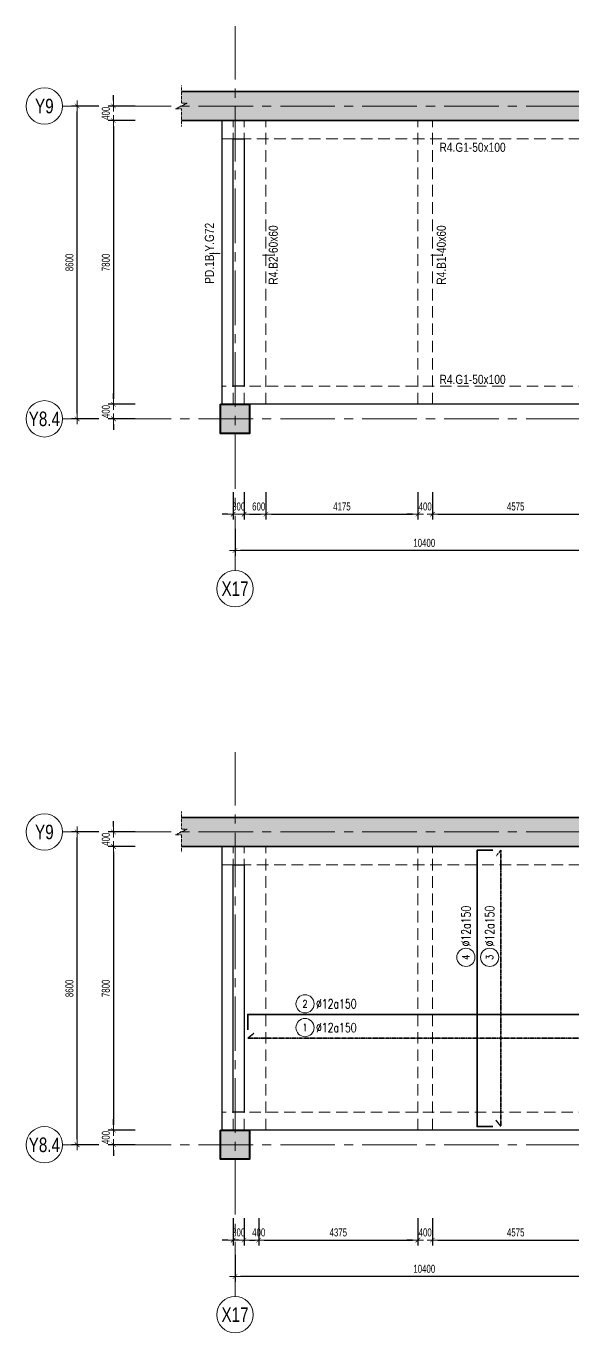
# Model space of a CAD drawing. Header units: millimetres. Extents: x -172050 to 1089997, y 452920 to 1051687.
# Drawn here: x 420045 to 435068, y 498538 to 534466 of the extents above; entities that cross this region are included whole.
import ezdxf
from ezdxf.enums import TextEntityAlignment as Align

# ---------------------------------------------------------------- set-up
doc = ezdxf.new("R2010")
doc.units = ezdxf.units.MM
doc.header["$MEASUREMENT"] = 0
for name, pattern in [('_DASH', [0.6, 0.4, -0.2]), ('CENTER2', [1.125, 0.75, -0.125, 0.125, -0.125]), ('HIDDEN2', [4.7625, 3.175, -1.5875]), ('POD_Grid$0$CENTER2', [1.125, 0.75, -0.125, 0.125, -0.125])]:
    doc.linetypes.add(name, pattern=pattern)
doc.layers.get('Defpoints').update_dxf_attribs({"color": 151, "lineweight": 9})
doc.layers.add('-L-A_OUTLINE', color=2, linetype='Continuous')
for name, color, linetype, lineweight in [('kata_thep - H', 4, 'Continuous', 35), ('NDC_S-COLUMN', 4, 'Continuous', 40), ('NDC_S_ANNO', 7, 'Continuous', 20), ('NDC_S_AXIS', 5, 'CENTER2', 13), ('NDC_S_BEAM', 3, 'HIDDEN2', 20), ('NDC_S_DIM', 1, 'Continuous', 15), ('NDC_S_HATCH COLUMN AND WALL', 251, 'Continuous', 13), ('NDC_S_HATCH MATERIAL', 8, 'Continuous', 13), ('NDC_S_SYMBOL', 1, 'Continuous', 15), ('NDC_S_TEXT SYMBOL', 7, 'Continuous', 20), ('NDC_S_VN TEXT', 7, 'Continuous', 20), ('OF_Diaphram wall$0$NDC_S_WALL', 6, 'Continuous', 35), ('POD_Grid$0$NDC_S_AXIS', 5, 'POD_Grid$0$CENTER2', 13)]:
    doc.layers.add(name, color=color, linetype=linetype, lineweight=lineweight)
doc.styles.add('ARIAL', font='arial.ttf', dxfattribs={"width": 0.8})
doc.styles.add('NDC_ANNO', font='', dxfattribs={"width": 0.8})
doc.styles.add('NDC_DIM', font='', dxfattribs={"width": 0.75})
doc.styles.add('NDC_EN TXT', font='romans.shx', dxfattribs={"width": 0.8})
doc.styles.get('NDC_ANNO').set_extended_font_data('Dotum')
doc.styles.get('NDC_DIM').set_extended_font_data('Dotum')
doc.dimstyles.new('NDC_dim_100', dxfattribs={"dimscale": 100, "dimtxt": 2.2, "dimasz": 1.5, "dimexe": 1.5, "dimexo": 2.5, "dimgap": 1, "dimtad": 1, "dimdec": 0, "dimzin": 0, "dimdsep": 46, "dimtxsty": 'NDC_DIM', "dimblk": 'DIMMARK', "dimcen": 0.09, "dimdle": 1.2, "dimclrd": 1, "dimclre": 1, "dimclrt": 3, "dimadec": 0, "dimazin": 0, "dimtfac": 1, "dimtdec": 0, "dimtix": 1, "dimtofl": 0, "dimtmove": 0, "dimatfit": 3, "dimfxl": 6, "dimfxlon": 1, "dimtolj": 1, "dimtzin": 0, "dimarcsym": 0})
doc.dimstyles.new('NDC_dim_iso', dxfattribs={"dimtxt": 2.2, "dimasz": 1, "dimexe": 1.5, "dimexo": 2.5, "dimgap": 1, "dimtad": 1, "dimdec": 0, "dimzin": 0, "dimdsep": 46, "dimtxsty": 'NDC_DIM', "dimblk": 'DIMMARK', "dimcen": 0.09, "dimdle": 1.2, "dimclrd": 1, "dimclre": 1, "dimclrt": 3, "dimadec": 0, "dimazin": 0, "dimtfac": 1, "dimtdec": 0, "dimtix": 1, "dimtofl": 0, "dimtmove": 0, "dimatfit": 3, "dimfxl": 6, "dimfxlon": 1, "dimtolj": 1, "dimtzin": 0, "dimarcsym": 0})

# ---------------------------------------------------------------- blocks, each defined once
blk = doc.blocks.new('cot')
at = {"layer": 'NDC_S_HATCH COLUMN AND WALL', "ltscale": 0.005}
h = blk.add_hatch(color=256, dxfattribs=at)
h.dxf.hatch_style = 1
h.paths.add_polyline_path([(-0.5, 0.5), (0.5, 0.5), (0.5, -0.5), (-0.5, -0.5)])
at = {"layer": 'NDC_S-COLUMN', "ltscale": 0.005}
blk.add_lwpolyline([(-0.5, 0.5), (0.5, 0.5), (0.5, -0.5), (-0.5, -0.5)], close=True, dxfattribs=at)
blk = doc.blocks.new('RAMP2')
at = {"layer": 'NDC_S_HATCH MATERIAL'}
h = blk.add_hatch(dxfattribs=at)
h.set_pattern_fill('BT-01', color=252, scale=30, style=0, pattern_type=2)
h.set_pattern_definition([(50, (-683920.63, 519462.13), (215.178055, -18.82564), [22.5, -247.5]), (355, (-683920.63, 519462.13), (-41.6254, 225.65764), [18, -198]), (100.4514, (-683902.7, 519460.56), (173.552815, 206.831863), [19.122057, -210.342634]), (46.1842, (-683920.63, 519522.13), (320.172315, -49.655704), [33.75, -371.25]), (96.6356, (-683893.95, 519518), (280.39881, 292.23536), [28.68309, -315.5139]), (351.1842, (-683920.63, 519522.13), (280.39858, 292.23558), [27, -297]), (21, (-683890.63, 519507.13), (179.072116, -120.785667), [22.5, -247.5]), (326, (-683890.63, 519507.13), (72.9946, 217.545014), [18, -198]), (71.4514, (-683875.7, 519497.06), (252.06679, 96.75915), [19.122057, -210.342634]), (37.5, (-683920.63, 519462.13), (3.6479566, 99.868156), [0, -195.6, 0, -201, 0, -198.75]), (7.5, (-683920.63, 519462.13), (78.920861, 118.323514), [0, -114.6, 0, -191.1, 0, -75.75]), (327.5, (-683987.53, 519462.13), (160.146731, -6.7664615), [0, -75, 0, -234, 0, -310.5]), (317.5, (-684017.53, 519462.13), (174.95585, 30.031495), [0, -97.5, 0, -155.4, 0, -220.5]), (45, (-683920.63, 519462.13), (-90.156115, 90.156115), []), (45, (-683920.63, 519498.88), (-90.156115, 90.156115), [])])
h.paths.add_polyline_path([(218414, 386969), (218414, 386649), (256468, 386649), (256468, 387449), (218414, 387449), (218414, 387129), (218574, 387129), (218254, 386969)])
at = {"layer": 'NDC_S_HATCH MATERIAL', "ltscale": 100}
h = blk.add_hatch(dxfattribs=at)
h.set_pattern_fill('BT-01', color=252, scale=30, style=0, pattern_type=2)
h.set_pattern_definition([(50, (-205895.6, -145220.12), (215.178055, -18.82564), [22.5, -247.5]), (355, (-205895.6, -145220.12), (-41.6254, 225.65764), [18, -198]), (100.4514, (-205877.66, -145221.69), (173.552815, 206.83186), [19.12206, -210.342634]), (46.1842, (-205895.6, -145160.12), (320.17231, -49.6557), [33.75, -371.25]), (96.6356, (-205868.9, -145164.26), (280.39881, 292.23536), [28.68309, -315.5139]), (351.1842, (-205895.6, -145160.12), (280.39858, 292.23558), [27, -297]), (21, (-205865.6, -145175.12), (179.072116, -120.785667), [22.5, -247.5]), (326, (-205865.6, -145175.12), (72.9946, 217.545014), [18, -198]), (71.4514, (-205850.67, -145185.19), (252.06679, 96.75915), [19.12206, -210.342634]), (37.5, (-205895.59, -145220.12), (3.647957, 99.868156), [0, -195.6, 0, -201, 0, -198.75]), (7.5, (-205895.59, -145220.12), (78.920861, 118.323514), [0, -114.6, 0, -191.1, 0, -75.75]), (327.5, (-205962.49, -145220.12), (160.146731, -6.7664615), [0, -75, 0, -234, 0, -310.5]), (317.5, (-205992.5, -145220.12), (174.95585, 30.031495), [0, -97.5, 0, -155.4, 0, -220.5]), (45, (-205895.59, -145220.12), (-90.156115, 90.156115), []), (45, (-205895.59, -145183.37), (-90.156115, 90.156115), [])])
h.paths.add_polyline_path([(254139, 386149), (254139, 386649), (253939, 386649), (253939, 386149), (253939, 379349), (253939, 378849), (254139, 378849), (254139, 379349)])
h = blk.add_hatch(dxfattribs=at)
h.set_pattern_fill('BT-01', color=252, scale=30, style=0, pattern_type=2)
h.set_pattern_definition([(50, (-205396.65, -145220.12), (215.178055, -18.82564), [22.5, -247.5]), (355, (-205396.65, -145220.12), (-41.6254, 225.65764), [18, -198]), (100.4514, (-205378.71, -145221.69), (173.552815, 206.83186), [19.12206, -210.342634]), (46.1842, (-205396.65, -145160.12), (320.17231, -49.6557), [33.75, -371.25]), (96.6356, (-205369.97, -145164.26), (280.39881, 292.23536), [28.68309, -315.5139]), (351.1842, (-205396.65, -145160.12), (280.39858, 292.23558), [27, -297]), (21, (-205366.65, -145175.12), (179.072116, -120.785667), [22.5, -247.5]), (326, (-205366.65, -145175.12), (72.9946, 217.545014), [18, -198]), (71.4514, (-205351.72, -145185.19), (252.06679, 96.75915), [19.12206, -210.342634]), (37.5, (-205396.65, -145220.12), (3.647957, 99.868156), [0, -195.6, 0, -201, 0, -198.75]), (7.5, (-205396.65, -145220.12), (78.920861, 118.323514), [0, -114.6, 0, -191.1, 0, -75.75]), (327.5, (-205463.55, -145220.12), (160.146731, -6.7664615), [0, -75, 0, -234, 0, -310.5]), (317.5, (-205493.55, -145220.12), (174.95585, 30.031495), [0, -97.5, 0, -155.4, 0, -220.5]), (45, (-205396.65, -145220.12), (-90.156115, 90.156115), []), (45, (-205396.65, -145183.37), (-90.156115, 90.156115), [])])
h.paths.add_polyline_path([(254638, 386149), (254638, 386649), (254438, 386649), (254438, 386149), (254438, 379349), (254438, 378849), (254638, 378849), (254638, 379349)])
at = {"layer": '-L-A_OUTLINE'}
for points in [[(219539, 386649), (254639, 386649), (254639, 378849), (219539, 378849)], [(219839, 386149), (220139, 386149), (220139, 379349), (219839, 379349)], [(254139, 386149), (254439, 386149), (254439, 379349), (254139, 379349)]]:
    blk.add_lwpolyline(points, close=True, dxfattribs=at)
at = {"layer": 'NDC_S_BEAM', "ltscale": 100}
for p, q in [((219539, 378849), (219539, 386649)), ((219539, 386649), (253939, 386649)), ((219839, 378849), (219839, 386649)), ((220139, 378849), (220139, 386649)), ((220739, 378849), (220739, 386649)), ((224914, 378849), (224914, 386649)), ((225314, 378849), (225314, 386649)), ((229889, 378849), (229889, 386649)), ((230689, 378849), (230689, 386649)), ((235289, 378849), (235289, 386649)), ((235689, 378849), (235689, 386649)), ((240289, 378849), (240289, 386649)), ((241089, 378849), (241089, 386649)), ((245689, 378849), (245689, 386649)), ((246089, 378849), (246089, 386649)), ((250689, 378849), (250689, 386649)), ((251489, 378849), (251489, 386649)), ((253939, 386149), (253939, 386649)), ((254139, 386149), (254139, 386649)), ((219539, 386149), (253939, 386149)), ((253939, 379349), (219539, 379349)), ((253939, 378849), (253939, 379349)), ((254139, 378849), (254139, 379349)), ((253939, 378849), (219539, 378849))]:
    blk.add_line(p, q, dxfattribs=at)
at = {"layer": 'NDC_S_BEAM', "ltscale": 200}
blk.add_line((254939, 386649), (256251, 386649), dxfattribs=at)
at = {"layer": 'NDC_S_BEAM'}
for points in [[(218414, 387609), (218414, 387129), (218574, 387129), (218254, 386969), (218414, 386969), (218414, 386489)], [(256468, 387609), (256468, 387129), (256628, 387129), (256308, 386969), (256468, 386969), (256468, 386489)]]:
    blk.add_lwpolyline(points, dxfattribs=at)
at = {"layer": 'OF_Diaphram wall$0$NDC_S_WALL', "ltscale": 200}
for p, q in [((218414, 387449), (256469, 387449)), ((254439, 378849), (254439, 386649)), ((254639, 378849), (254639, 386649)), ((253939, 379349), (253939, 386149)), ((254139, 379349), (254139, 386149))]:
    blk.add_line(p, q, dxfattribs=at)
blk.add_lwpolyline([(256468, 386649), (218414, 386649)], dxfattribs=at)
at = {"layer": 'POD_Grid$0$NDC_S_AXIS', "ltscale": 2000}
for p, q in [((219889, 374278), (219889, 389245)), ((230289, 374278), (230289, 389245)), ((240689, 374278), (240689, 389245)), ((251089, 374278), (251089, 389245)), ((216635, 387049), (258124, 387049)), ((216635, 378449), (258124, 378449))]:
    blk.add_line(p, q, dxfattribs=at)
at = {"xscale": 800, "yscale": 800}
for p in [(219889, 378449), (230289, 378449), (240689, 378449), (251089, 378449)]:
    blk.add_blockref('cot', p, dxfattribs=at)
blk = doc.blocks.new('DIMMARK')
at = {"layer": 'NDC_S_DIM', "color": 1}
blk.add_line((-1.5, 0), (1, 0), dxfattribs=at)
at = {"layer": 'NDC_S_DIM', "color": 2, "const_width": 0.1}
blk.add_lwpolyline([(-0.42, -0.42), (0.42, 0.42)], dxfattribs=at)
blk = doc.blocks.new('*D228')
at = {"layer": 'Defpoints', "color": 0, "transparency": 16777216}
for p in [(436185, 523773), (425785, 523269), (425785, 520048)]:
    blk.add_point(p, dxfattribs=at)
at = {"layer": 'NDC_S_DIM', "color": 1, "lineweight": -2, "transparency": 16777216}
for p, q in [((425785, 520648), (425785, 519898)), ((436185, 520648), (436185, 519898)), ((436035, 520048), (425935, 520048))]:
    blk.add_line(p, q, dxfattribs=at)
at = {"layer": 'NDC_S_DIM', "color": 1, "lineweight": -2, "transparency": 16777216, "xscale": 150, "yscale": 150, "zscale": 150, "rotation": 180}
blk.add_blockref('DIMMARK', (425785, 520048), dxfattribs=at)
at = {"layer": 'NDC_S_DIM', "color": 1, "lineweight": -2, "transparency": 16777216, "xscale": 150, "yscale": 150, "zscale": 150}
blk.add_blockref('DIMMARK', (436185, 520048), dxfattribs=at)
at = {"layer": 'NDC_S_DIM', "color": 3, "transparency": 16777216, "insert": (430985, 520258), "char_height": 220, "attachment_point": 5, "style": 'NDC_DIM'}
blk.add_mtext('\\A1;10400', dxfattribs=at)
blk = doc.blocks.new('*U165')
at = {"layer": 'NDC_S_SYMBOL'}
blk.add_line((0, 5), (0, 9), dxfattribs=at)
blk.add_circle((0, 0), 5, dxfattribs=at)
at = {"layer": 'NDC_S_TEXT SYMBOL', "color": 7, "style": 'NDC_ANNO', "width": 0.8}
blk.add_attdef('GRID', text='', height=4, dxfattribs=at).set_placement((0, 0), align=Align.MIDDLE)
blk = doc.blocks.new('*D230')
at = {"layer": 'Defpoints', "color": 0, "transparency": 16777216}
for p in [(425735, 524569), (426035, 524569), (426035, 521048)]:
    blk.add_point(p, dxfattribs=at)
at = {"layer": 'NDC_S_DIM', "color": 1, "lineweight": -2, "transparency": 16777216}
for p, q in [((425735, 521648), (425735, 520898)), ((426035, 521648), (426035, 520898)), ((425585, 521048), (425435, 521048)), ((426185, 521048), (426335, 521048))]:
    blk.add_line(p, q, dxfattribs=at)
at = {"layer": 'NDC_S_DIM', "color": 1, "lineweight": -2, "transparency": 16777216, "xscale": 150, "yscale": 150, "zscale": 150}
blk.add_blockref('DIMMARK', (425735, 521048), dxfattribs=at)
at = {"layer": 'NDC_S_DIM', "color": 1, "lineweight": -2, "transparency": 16777216, "xscale": 150, "yscale": 150, "zscale": 150, "rotation": 180}
blk.add_blockref('DIMMARK', (426035, 521048), dxfattribs=at)
at = {"layer": 'NDC_S_DIM', "color": 3, "transparency": 16777216, "insert": (425885, 521258), "char_height": 220, "attachment_point": 5, "style": 'NDC_DIM'}
blk.add_mtext('\\A1;300', dxfattribs=at)
blk = doc.blocks.new('*D231')
at = {"layer": 'Defpoints', "color": 0, "transparency": 16777216}
for p in [(426035, 524569), (426635, 524569), (426635, 521048)]:
    blk.add_point(p, dxfattribs=at)
at = {"layer": 'NDC_S_DIM', "color": 1, "lineweight": -2, "transparency": 16777216}
for p, q in [((426035, 521648), (426035, 520898)), ((426635, 521648), (426635, 520898)), ((426185, 521048), (426485, 521048))]:
    blk.add_line(p, q, dxfattribs=at)
at = {"layer": 'NDC_S_DIM', "color": 1, "lineweight": -2, "transparency": 16777216, "xscale": 150, "yscale": 150, "zscale": 150, "rotation": 180}
blk.add_blockref('DIMMARK', (426035, 521048), dxfattribs=at)
at = {"layer": 'NDC_S_DIM', "color": 1, "lineweight": -2, "transparency": 16777216, "xscale": 150, "yscale": 150, "zscale": 150}
blk.add_blockref('DIMMARK', (426635, 521048), dxfattribs=at)
at = {"layer": 'NDC_S_DIM', "color": 3, "transparency": 16777216, "insert": (426435, 521258), "char_height": 220, "attachment_point": 5, "style": 'NDC_DIM'}
blk.add_mtext('\\A1;600', dxfattribs=at)
blk = doc.blocks.new('*D232')
at = {"layer": 'Defpoints', "color": 0, "transparency": 16777216}
for p in [(426635, 524569), (430810, 524569), (430810, 521048)]:
    blk.add_point(p, dxfattribs=at)
at = {"layer": 'NDC_S_DIM', "color": 1, "lineweight": -2, "transparency": 16777216}
for p, q in [((426635, 521648), (426635, 520898)), ((430810, 521648), (430810, 520898)), ((426785, 521048), (430660, 521048))]:
    blk.add_line(p, q, dxfattribs=at)
at = {"layer": 'NDC_S_DIM', "color": 1, "lineweight": -2, "transparency": 16777216, "xscale": 150, "yscale": 150, "zscale": 150, "rotation": 180}
blk.add_blockref('DIMMARK', (426635, 521048), dxfattribs=at)
at = {"layer": 'NDC_S_DIM', "color": 1, "lineweight": -2, "transparency": 16777216, "xscale": 150, "yscale": 150, "zscale": 150}
blk.add_blockref('DIMMARK', (430810, 521048), dxfattribs=at)
at = {"layer": 'NDC_S_DIM', "color": 3, "transparency": 16777216, "insert": (428722, 521258), "char_height": 220, "attachment_point": 5, "style": 'NDC_DIM'}
blk.add_mtext('\\A1;4175', dxfattribs=at)
blk = doc.blocks.new('*D233')
at = {"layer": 'Defpoints', "color": 0, "transparency": 16777216}
for p in [(430810, 524569), (431210, 524569), (431210, 521048)]:
    blk.add_point(p, dxfattribs=at)
at = {"layer": 'NDC_S_DIM', "color": 1, "lineweight": -2, "transparency": 16777216}
for p, q in [((430810, 521648), (430810, 520898)), ((431210, 521648), (431210, 520898)), ((430660, 521048), (430510, 521048)), ((431360, 521048), (431510, 521048))]:
    blk.add_line(p, q, dxfattribs=at)
at = {"layer": 'NDC_S_DIM', "color": 1, "lineweight": -2, "transparency": 16777216, "xscale": 150, "yscale": 150, "zscale": 150}
blk.add_blockref('DIMMARK', (430810, 521048), dxfattribs=at)
at = {"layer": 'NDC_S_DIM', "color": 1, "lineweight": -2, "transparency": 16777216, "xscale": 150, "yscale": 150, "zscale": 150, "rotation": 180}
blk.add_blockref('DIMMARK', (431210, 521048), dxfattribs=at)
at = {"layer": 'NDC_S_DIM', "color": 3, "transparency": 16777216, "insert": (431010, 521258), "char_height": 220, "attachment_point": 5, "style": 'NDC_DIM'}
blk.add_mtext('\\A1;400', dxfattribs=at)
blk = doc.blocks.new('*D234')
at = {"layer": 'Defpoints', "color": 0, "transparency": 16777216}
for p in [(431210, 524569), (435785, 524569), (435785, 521048)]:
    blk.add_point(p, dxfattribs=at)
at = {"layer": 'NDC_S_DIM', "color": 1, "lineweight": -2, "transparency": 16777216}
for p, q in [((431210, 521648), (431210, 520898)), ((435785, 521648), (435785, 520898)), ((431360, 521048), (435635, 521048))]:
    blk.add_line(p, q, dxfattribs=at)
at = {"layer": 'NDC_S_DIM', "color": 1, "lineweight": -2, "transparency": 16777216, "xscale": 150, "yscale": 150, "zscale": 150, "rotation": 180}
blk.add_blockref('DIMMARK', (431210, 521048), dxfattribs=at)
at = {"layer": 'NDC_S_DIM', "color": 1, "lineweight": -2, "transparency": 16777216, "xscale": 150, "yscale": 150, "zscale": 150}
blk.add_blockref('DIMMARK', (435785, 521048), dxfattribs=at)
at = {"layer": 'NDC_S_DIM', "color": 3, "transparency": 16777216, "insert": (433497, 521258), "char_height": 220, "attachment_point": 5, "style": 'NDC_DIM'}
blk.add_mtext('\\A1;4575', dxfattribs=at)
blk = doc.blocks.new('*U166')
at = {"layer": 'NDC_S_SYMBOL'}
blk.add_line((5, 0), (9, 0), dxfattribs=at)
blk.add_circle((0, 0), 5, dxfattribs=at)
at = {"layer": 'NDC_S_TEXT SYMBOL', "color": 7, "style": 'NDC_ANNO', "width": 0.8}
blk.add_attdef('GRID', text='', height=4, rotation=270, dxfattribs=at).set_placement((0, 0), align=Align.MIDDLE)
blk = doc.blocks.new('*D252')
at = {"layer": 'Defpoints', "color": 0, "transparency": 16777216}
for p in [(425256, 531869), (422445, 524069), (425735, 524069)]:
    blk.add_point(p, dxfattribs=at)
at = {"layer": 'NDC_S_DIM', "color": 1, "lineweight": -2, "transparency": 16777216}
for p, q in [((423045, 531869), (422295, 531869)), ((422445, 531719), (422445, 524219)), ((423045, 524069), (422295, 524069))]:
    blk.add_line(p, q, dxfattribs=at)
at = {"layer": 'NDC_S_DIM', "color": 1, "lineweight": -2, "transparency": 16777216, "xscale": 150, "yscale": 150, "zscale": 150}
for p, rotation in [((422445, 531869), 90), ((422445, 524069), 270)]:
    blk.add_blockref('DIMMARK', p, dxfattribs=dict(at, rotation=rotation))
at = {"layer": 'NDC_S_DIM', "color": 3, "transparency": 16777216, "insert": (422235, 527969), "char_height": 220, "attachment_point": 5, "rotation": 90, "style": 'NDC_DIM'}
blk.add_mtext('\\A1;7800', dxfattribs=at)
blk = doc.blocks.new('*D253')
at = {"layer": 'Defpoints', "color": 0, "transparency": 16777216}
for p in [(421445, 532269), (424506, 532269), (425310, 523669)]:
    blk.add_point(p, dxfattribs=at)
at = {"layer": 'NDC_S_DIM', "color": 1, "lineweight": -2, "transparency": 16777216}
for p, q in [((422045, 532269), (421295, 532269)), ((421445, 523819), (421445, 532119)), ((422045, 523669), (421295, 523669))]:
    blk.add_line(p, q, dxfattribs=at)
at = {"layer": 'NDC_S_DIM', "color": 1, "lineweight": -2, "transparency": 16777216, "xscale": 150, "yscale": 150, "zscale": 150}
for p, rotation in [((421445, 532269), 90), ((421445, 523669), 270)]:
    blk.add_blockref('DIMMARK', p, dxfattribs=dict(at, rotation=rotation))
at = {"layer": 'NDC_S_DIM', "color": 3, "transparency": 16777216, "insert": (421235, 527969), "char_height": 220, "attachment_point": 5, "rotation": 90, "style": 'NDC_DIM'}
blk.add_mtext('\\A1;8600', dxfattribs=at)
blk = doc.blocks.new('*D254')
at = {"layer": 'Defpoints', "color": 0, "transparency": 16777216}
for p in [(425735, 524069), (422445, 523669), (425310, 523669)]:
    blk.add_point(p, dxfattribs=at)
at = {"layer": 'NDC_S_DIM', "color": 1, "lineweight": -2, "transparency": 16777216}
for p, q in [((422445, 524219), (422445, 524369)), ((423045, 524069), (422295, 524069)), ((423045, 523669), (422295, 523669)), ((422445, 523519), (422445, 523369))]:
    blk.add_line(p, q, dxfattribs=at)
at = {"layer": 'NDC_S_DIM', "color": 1, "lineweight": -2, "transparency": 16777216, "xscale": 150, "yscale": 150, "zscale": 150}
for p, rotation in [((422445, 524069), 270), ((422445, 523669), 90)]:
    blk.add_blockref('DIMMARK', p, dxfattribs=dict(at, rotation=rotation))
at = {"layer": 'NDC_S_DIM', "color": 3, "transparency": 16777216, "insert": (422235, 523869), "char_height": 220, "attachment_point": 5, "rotation": 90, "style": 'NDC_DIM'}
blk.add_mtext('\\A1;400', dxfattribs=at)
blk = doc.blocks.new('*D251')
at = {"layer": 'Defpoints', "color": 0, "transparency": 16777216}
for p in [(422445, 532269), (424566, 532269), (425256, 531869)]:
    blk.add_point(p, dxfattribs=at)
at = {"layer": 'NDC_S_DIM', "color": 1, "lineweight": -2, "transparency": 16777216}
for p, q in [((422445, 532419), (422445, 532569)), ((423045, 532269), (422295, 532269)), ((423045, 531869), (422295, 531869)), ((422445, 531719), (422445, 531569))]:
    blk.add_line(p, q, dxfattribs=at)
at = {"layer": 'NDC_S_DIM', "color": 1, "lineweight": -2, "transparency": 16777216, "xscale": 150, "yscale": 150, "zscale": 150}
for p, rotation in [((422445, 532269), 270), ((422445, 531869), 90)]:
    blk.add_blockref('DIMMARK', p, dxfattribs=dict(at, rotation=rotation))
at = {"layer": 'NDC_S_DIM', "color": 3, "transparency": 16777216, "insert": (422235, 532069), "char_height": 220, "attachment_point": 5, "rotation": 90, "style": 'NDC_DIM'}
blk.add_mtext('\\A1;400', dxfattribs=at)
blk = doc.blocks.new('*D286')
at = {"layer": 'Defpoints', "color": 0, "transparency": 16777216}
for p in [(436185, 503814), (425785, 503310), (425785, 500088)]:
    blk.add_point(p, dxfattribs=at)
at = {"layer": 'NDC_S_DIM', "color": 1, "lineweight": -2, "transparency": 16777216}
for p, q in [((425785, 500688), (425785, 499938)), ((436185, 500688), (436185, 499938)), ((436035, 500088), (425935, 500088))]:
    blk.add_line(p, q, dxfattribs=at)
at = {"layer": 'NDC_S_DIM', "color": 1, "lineweight": -2, "transparency": 16777216, "xscale": 150, "yscale": 150, "zscale": 150, "rotation": 180}
blk.add_blockref('DIMMARK', (425785, 500088), dxfattribs=at)
at = {"layer": 'NDC_S_DIM', "color": 1, "lineweight": -2, "transparency": 16777216, "xscale": 150, "yscale": 150, "zscale": 150}
blk.add_blockref('DIMMARK', (436185, 500088), dxfattribs=at)
at = {"layer": 'NDC_S_DIM', "color": 3, "transparency": 16777216, "insert": (430985, 500299), "char_height": 220, "attachment_point": 5, "style": 'NDC_DIM'}
blk.add_mtext('\\A1;10400', dxfattribs=at)
blk = doc.blocks.new('*D288')
at = {"layer": 'Defpoints', "color": 0, "transparency": 16777216}
for p in [(426035, 504610), (426435, 504610), (426435, 501088)]:
    blk.add_point(p, dxfattribs=at)
at = {"layer": 'NDC_S_DIM', "color": 1, "lineweight": -2, "transparency": 16777216}
for p, q in [((426035, 501688), (426035, 500938)), ((426435, 501688), (426435, 500938)), ((425885, 501088), (425735, 501088)), ((426585, 501088), (426735, 501088))]:
    blk.add_line(p, q, dxfattribs=at)
at = {"layer": 'NDC_S_DIM', "color": 1, "lineweight": -2, "transparency": 16777216, "xscale": 150, "yscale": 150, "zscale": 150}
blk.add_blockref('DIMMARK', (426035, 501088), dxfattribs=at)
at = {"layer": 'NDC_S_DIM', "color": 1, "lineweight": -2, "transparency": 16777216, "xscale": 150, "yscale": 150, "zscale": 150, "rotation": 180}
blk.add_blockref('DIMMARK', (426435, 501088), dxfattribs=at)
at = {"layer": 'NDC_S_DIM', "color": 3, "transparency": 16777216, "insert": (426435, 501299), "char_height": 220, "attachment_point": 5, "style": 'NDC_DIM'}
blk.add_mtext('\\A1;400', dxfattribs=at)
blk = doc.blocks.new('*D289')
at = {"layer": 'Defpoints', "color": 0, "transparency": 16777216}
for p in [(426435, 504610), (430810, 504610), (430810, 501088)]:
    blk.add_point(p, dxfattribs=at)
at = {"layer": 'NDC_S_DIM', "color": 1, "lineweight": -2, "transparency": 16777216}
for p, q in [((426435, 501688), (426435, 500938)), ((430810, 501688), (430810, 500938)), ((426585, 501088), (430660, 501088))]:
    blk.add_line(p, q, dxfattribs=at)
at = {"layer": 'NDC_S_DIM', "color": 1, "lineweight": -2, "transparency": 16777216, "xscale": 150, "yscale": 150, "zscale": 150, "rotation": 180}
blk.add_blockref('DIMMARK', (426435, 501088), dxfattribs=at)
at = {"layer": 'NDC_S_DIM', "color": 1, "lineweight": -2, "transparency": 16777216, "xscale": 150, "yscale": 150, "zscale": 150}
blk.add_blockref('DIMMARK', (430810, 501088), dxfattribs=at)
at = {"layer": 'NDC_S_DIM', "color": 3, "transparency": 16777216, "insert": (428622, 501299), "char_height": 220, "attachment_point": 5, "style": 'NDC_DIM'}
blk.add_mtext('\\A1;4375', dxfattribs=at)
blk = doc.blocks.new('*D290')
at = {"layer": 'Defpoints', "color": 0, "transparency": 16777216}
for p in [(430810, 504610), (431210, 504610), (431210, 501088)]:
    blk.add_point(p, dxfattribs=at)
at = {"layer": 'NDC_S_DIM', "color": 1, "lineweight": -2, "transparency": 16777216}
for p, q in [((430810, 501688), (430810, 500938)), ((431210, 501688), (431210, 500938)), ((430660, 501088), (430510, 501088)), ((431360, 501088), (431510, 501088))]:
    blk.add_line(p, q, dxfattribs=at)
at = {"layer": 'NDC_S_DIM', "color": 1, "lineweight": -2, "transparency": 16777216, "xscale": 150, "yscale": 150, "zscale": 150}
blk.add_blockref('DIMMARK', (430810, 501088), dxfattribs=at)
at = {"layer": 'NDC_S_DIM', "color": 1, "lineweight": -2, "transparency": 16777216, "xscale": 150, "yscale": 150, "zscale": 150, "rotation": 180}
blk.add_blockref('DIMMARK', (431210, 501088), dxfattribs=at)
at = {"layer": 'NDC_S_DIM', "color": 3, "transparency": 16777216, "insert": (431010, 501299), "char_height": 220, "attachment_point": 5, "style": 'NDC_DIM'}
blk.add_mtext('\\A1;400', dxfattribs=at)
blk = doc.blocks.new('*D269')
at = {"layer": 'Defpoints', "color": 0, "transparency": 16777216}
for p in [(431210, 504610), (435785, 504610), (435785, 501088)]:
    blk.add_point(p, dxfattribs=at)
at = {"layer": 'NDC_S_DIM', "color": 1, "lineweight": -2, "transparency": 16777216}
for p, q in [((431210, 501688), (431210, 500938)), ((435785, 501688), (435785, 500938)), ((431360, 501088), (435635, 501088))]:
    blk.add_line(p, q, dxfattribs=at)
at = {"layer": 'NDC_S_DIM', "color": 1, "lineweight": -2, "transparency": 16777216, "xscale": 150, "yscale": 150, "zscale": 150, "rotation": 180}
blk.add_blockref('DIMMARK', (431210, 501088), dxfattribs=at)
at = {"layer": 'NDC_S_DIM', "color": 1, "lineweight": -2, "transparency": 16777216, "xscale": 150, "yscale": 150, "zscale": 150}
blk.add_blockref('DIMMARK', (435785, 501088), dxfattribs=at)
at = {"layer": 'NDC_S_DIM', "color": 3, "transparency": 16777216, "insert": (433497, 501299), "char_height": 220, "attachment_point": 5, "style": 'NDC_DIM'}
blk.add_mtext('\\A1;4575', dxfattribs=at)
blk = doc.blocks.new('*D291')
at = {"layer": 'Defpoints', "color": 0, "transparency": 16777216}
for p in [(425256, 511910), (422445, 504110), (425735, 504110)]:
    blk.add_point(p, dxfattribs=at)
at = {"layer": 'NDC_S_DIM', "color": 1, "lineweight": -2, "transparency": 16777216}
for p, q in [((423045, 511910), (422295, 511910)), ((422445, 511760), (422445, 504260)), ((423045, 504110), (422295, 504110))]:
    blk.add_line(p, q, dxfattribs=at)
at = {"layer": 'NDC_S_DIM', "color": 1, "lineweight": -2, "transparency": 16777216, "xscale": 150, "yscale": 150, "zscale": 150}
for p, rotation in [((422445, 511910), 90), ((422445, 504110), 270)]:
    blk.add_blockref('DIMMARK', p, dxfattribs=dict(at, rotation=rotation))
at = {"layer": 'NDC_S_DIM', "color": 3, "transparency": 16777216, "insert": (422235, 508010), "char_height": 220, "attachment_point": 5, "rotation": 90, "style": 'NDC_DIM'}
blk.add_mtext('\\A1;7800', dxfattribs=at)
blk = doc.blocks.new('*D292')
at = {"layer": 'Defpoints', "color": 0, "transparency": 16777216}
for p in [(421445, 512310), (424506, 512310), (425310, 503710)]:
    blk.add_point(p, dxfattribs=at)
at = {"layer": 'NDC_S_DIM', "color": 1, "lineweight": -2, "transparency": 16777216}
for p, q in [((422045, 512310), (421295, 512310)), ((421445, 503860), (421445, 512160)), ((422045, 503710), (421295, 503710))]:
    blk.add_line(p, q, dxfattribs=at)
at = {"layer": 'NDC_S_DIM', "color": 1, "lineweight": -2, "transparency": 16777216, "xscale": 150, "yscale": 150, "zscale": 150}
for p, rotation in [((421445, 512310), 90), ((421445, 503710), 270)]:
    blk.add_blockref('DIMMARK', p, dxfattribs=dict(at, rotation=rotation))
at = {"layer": 'NDC_S_DIM', "color": 3, "transparency": 16777216, "insert": (421235, 508010), "char_height": 220, "attachment_point": 5, "rotation": 90, "style": 'NDC_DIM'}
blk.add_mtext('\\A1;8600', dxfattribs=at)
blk = doc.blocks.new('*D293')
at = {"layer": 'Defpoints', "color": 0, "transparency": 16777216}
for p in [(425735, 504110), (422445, 503710), (425310, 503710)]:
    blk.add_point(p, dxfattribs=at)
at = {"layer": 'NDC_S_DIM', "color": 1, "lineweight": -2, "transparency": 16777216}
for p, q in [((423045, 504110), (422295, 504110)), ((422445, 504260), (422445, 504410)), ((423045, 503710), (422295, 503710)), ((422445, 503560), (422445, 503410))]:
    blk.add_line(p, q, dxfattribs=at)
at = {"layer": 'NDC_S_DIM', "color": 1, "lineweight": -2, "transparency": 16777216, "xscale": 150, "yscale": 150, "zscale": 150}
for p, rotation in [((422445, 504110), 270), ((422445, 503710), 90)]:
    blk.add_blockref('DIMMARK', p, dxfattribs=dict(at, rotation=rotation))
at = {"layer": 'NDC_S_DIM', "color": 3, "transparency": 16777216, "insert": (422235, 503910), "char_height": 220, "attachment_point": 5, "rotation": 90, "style": 'NDC_DIM'}
blk.add_mtext('\\A1;400', dxfattribs=at)
blk = doc.blocks.new('*D294')
at = {"layer": 'Defpoints', "color": 0, "transparency": 16777216}
for p in [(422445, 512310), (424566, 512310), (425256, 511910)]:
    blk.add_point(p, dxfattribs=at)
at = {"layer": 'NDC_S_DIM', "color": 1, "lineweight": -2, "transparency": 16777216}
for p, q in [((422445, 512460), (422445, 512610)), ((423045, 512310), (422295, 512310)), ((423045, 511910), (422295, 511910)), ((422445, 511760), (422445, 511610))]:
    blk.add_line(p, q, dxfattribs=at)
at = {"layer": 'NDC_S_DIM', "color": 1, "lineweight": -2, "transparency": 16777216, "xscale": 150, "yscale": 150, "zscale": 150}
for p, rotation in [((422445, 512310), 270), ((422445, 511910), 90)]:
    blk.add_blockref('DIMMARK', p, dxfattribs=dict(at, rotation=rotation))
at = {"layer": 'NDC_S_DIM', "color": 3, "transparency": 16777216, "insert": (422235, 512110), "char_height": 220, "attachment_point": 5, "rotation": 90, "style": 'NDC_DIM'}
blk.add_mtext('\\A1;400', dxfattribs=at)
blk = doc.blocks.new('*U222')
blk.add_circle((-2.5, 0), 2.5)
at = {"layer": 'NDC_S_VN TEXT', "color": 7, "style": 'NDC_EN TXT', "width": 0.8}
blk.add_attdef('SH2', text='', height=2, dxfattribs=at).set_placement((-2.5, 0), align=Align.MIDDLE)
at = {"layer": 'NDC_S_VN TEXT', "color": 3, "style": 'NDC_EN TXT', "width": 0.75}
blk.add_attdef('DKKC1', (0.5, -1.25), '', height=2.5, dxfattribs=at)
blk = doc.blocks.new('*D1103')
at = {"layer": 'Defpoints', "color": 0, "ltscale": 100, "transparency": 16777216}
for p in [(425735, 504610), (426035, 504610), (425735, 501088)]:
    blk.add_point(p, dxfattribs=at)
at = {"layer": 'NDC_S_DIM', "color": 1, "lineweight": -2, "ltscale": 100, "transparency": 16777216}
for p, q in [((425735, 501688), (425735, 500938)), ((426035, 501688), (426035, 500938)), ((425585, 501088), (425435, 501088)), ((426185, 501088), (426335, 501088))]:
    blk.add_line(p, q, dxfattribs=at)
at = {"layer": 'NDC_S_DIM', "color": 1, "lineweight": -2, "ltscale": 100, "transparency": 16777216, "xscale": 150, "yscale": 150, "zscale": 150}
blk.add_blockref('DIMMARK', (425735, 501088), dxfattribs=at)
at = {"layer": 'NDC_S_DIM', "color": 1, "lineweight": -2, "ltscale": 100, "transparency": 16777216, "xscale": 150, "yscale": 150, "zscale": 150, "rotation": 180}
blk.add_blockref('DIMMARK', (426035, 501088), dxfattribs=at)
at = {"layer": 'NDC_S_DIM', "color": 3, "ltscale": 100, "transparency": 16777216, "insert": (425885, 501299), "char_height": 220, "attachment_point": 5, "style": 'NDC_DIM'}
blk.add_mtext('\\A1;300', dxfattribs=at)
blk = doc.blocks.new('*U220')
at = {"layer": 'NDC_S_ANNO', "ltscale": 0.8, "style": 'ARIAL', "width": 0.8, "flags": 1}
blk.add_attdef('CHU_THICH', text='', height=2.5, dxfattribs=at).set_placement((0, 0), align=Align.MIDDLE_CENTER)
at = {"layer": 'NDC_S_ANNO', "ltscale": 0.8, "style": 'ARIAL', "width": 0.8}
blk.add_attdef('TEN', text='', height=2.5, dxfattribs=at).set_placement((0, -2.91), align=Align.MIDDLE_CENTER)
at = {"layer": 'Defpoints'}
blk.add_leader([(0, 0), (0, -2.91)], dimstyle='NDC_dim_iso', override={"dimgap": 0.625, "dimtad": 0}, dxfattribs=at)
blk = doc.blocks.new('*U179')
at = {"layer": 'NDC_S_ANNO', "ltscale": 0.8, "style": 'ARIAL', "width": 0.8}
blk.add_attdef('TEN', text='', height=2.5, dxfattribs=at).set_placement((0, 3), align=Align.MIDDLE_CENTER)
at = {"layer": 'NDC_S_ANNO', "ltscale": 0.8, "style": 'ARIAL', "width": 0.8, "flags": 1}
blk.add_attdef('CHU_THICH', text='', height=2.5, dxfattribs=at).set_placement((0, 0), align=Align.MIDDLE_CENTER)
at = {"layer": 'Defpoints'}
blk.add_leader([(0, 0), (0, 3)], dimstyle='NDC_dim_iso', override={"dimgap": 0.625, "dimtad": 0}, dxfattribs=at)

msp = doc.modelspace()

# ---------------------------------------------------------------- linework, layer by layer
at = {"layer": 'kata_thep - H', "color": 4}
for points in [[(432865.3, 504209.3), (432437, 504209.3), (432437, 511809.3), (432865.3, 511809.3)], [(426135, 506867.8), (426135, 507296.1), (459935, 507296.1), (459935, 506867.8)]]:
    msp.add_lwpolyline(points, dxfattribs=at)
at = {"layer": 'kata_thep - H', "color": 4, "linetype": '_DASH', "ltscale": 20}
for points in [[(432969.4, 511658.8), (433089.6, 511809.3), (433089.6, 504209.3), (432952.3, 504387.2)], [(459784.5, 506763.8), (459935, 506643.5), (426135, 506643.5), (426312.8, 506780.8)]]:
    msp.add_lwpolyline(points, dxfattribs=at)

# ---------------------------------------------------------------- block references
at = {"layer": 'NDC_S_AXIS'}
ref = msp.add_blockref('*U166', (420544.8, 532269.1), dxfattribs=dict(at, xscale=100, yscale=100, zscale=100))
ref.add_attrib('GRID', 'Y9', dxfattribs={"layer": 'NDC_S_TEXT SYMBOL', "color": 7, "height": 400, "style": 'NDC_ANNO', "width": 0.8}).set_placement((420544.8, 532269.1), align=Align.MIDDLE)
ref = msp.add_blockref('*U166', (420544.8, 523669.1), dxfattribs=dict(at, xscale=100, yscale=100, zscale=100))
ref.add_attrib('GRID', 'Y8.4', dxfattribs={"layer": 'NDC_S_TEXT SYMBOL', "color": 7, "height": 400, "style": 'NDC_ANNO', "width": 0.8}).set_placement((420544.8, 523669.1), align=Align.MIDDLE)
at = {"layer": 'NDC_S_AXIS', "xscale": 100, "yscale": 100, "zscale": 100}
for p in [(425785, 518997.8), (425785, 499038.4)]:
    msp.add_blockref('*U165', p, dxfattribs=at).add_auto_attribs({'GRID': 'X17'})
at = {"layer": 'NDC_S_AXIS'}
ref = msp.add_blockref('*U166', (420544.8, 512309.8), dxfattribs=dict(at, xscale=100, yscale=100, zscale=100))
ref.add_attrib('GRID', 'Y9', dxfattribs={"layer": 'NDC_S_TEXT SYMBOL', "color": 7, "height": 400, "style": 'NDC_ANNO', "width": 0.8}).set_placement((420544.8, 512309.8), align=Align.MIDDLE)
ref = msp.add_blockref('*U166', (420544.8, 503709.8), dxfattribs=dict(at, xscale=100, yscale=100, zscale=100))
ref.add_attrib('GRID', 'Y8.4', dxfattribs={"layer": 'NDC_S_TEXT SYMBOL', "color": 7, "height": 400, "style": 'NDC_ANNO', "width": 0.8}).set_placement((420544.8, 503709.8), align=Align.MIDDLE)
at = {"layer": 'NDC_S_BEAM'}
for p in [(205895.6, 145220.1), (205895.6, 125260.8)]:
    msp.add_blockref('RAMP2', p, dxfattribs=at)
at = {"layer": 'NDC_S_VN TEXT', "xscale": 100, "yscale": 100, "zscale": 100, "rotation": 90}
for name, p, values in [('*U179', (425379.9, 528218.9), {'TEN': 'PD.1B.Y.G72'}), ('*U220', (426543.1, 528172.4), {'TEN': 'R4.B2-60x60'}), ('*U220', (431161.5, 528172.4), {'TEN': 'R4.B1-40x60'}), ('*U222', (432128.7, 509113.5), {'SH2': '4', 'DKKC1': '%%C12a150'}), ('*U222', (432781.3, 509113.5), {'SH2': '3', 'DKKC1': '%%C12a150'})]:
    msp.add_blockref(name, p, dxfattribs=at).add_auto_attribs(values)
at = {"layer": 'NDC_S_VN TEXT', "xscale": 100, "yscale": 100, "zscale": 100}
for p, values in [((427959, 507584.7), {'SH2': '2', 'DKKC1': '%%C12a150'}), ((427959, 506932.1), {'SH2': '1', 'DKKC1': '%%C12a150'})]:
    msp.add_blockref('*U222', p, dxfattribs=at).add_auto_attribs(values)

# ---------------------------------------------------------------- texts
at = {"layer": 'NDC_S_ANNO', "style": 'ARIAL', "width": 0.8}
for p in [(432311.4, 531135), (432311.4, 524753.8)]:
    msp.add_text('R4.G1-50x100', height=250, dxfattribs=at).set_placement(p, align=Align.MIDDLE_CENTER)

# ---------------------------------------------------------------- dimensions: what is measured, and where the dimension line sits
at = {"layer": 'NDC_S_DIM'}
for base, p1, p2, picture, middle in [((422444.8, 532269.1), (425255.7, 531869.1), (424565.7, 532269.1), '*D251', (422234.6, 532069.1)), ((422444.8, 524069.1), (425255.7, 531869.1), (425735, 524069.1), '*D252', (422234.6, 527969.1)), ((422444.8, 523669.1), (425735, 524069.1), (425309.5, 523669.1), '*D254', (422234.6, 523869.1)), ((422444.8, 512309.8), (425255.7, 511909.8), (424565.7, 512309.8), '*D294', (422234.6, 512109.8)), ((422444.8, 504109.8), (425255.7, 511909.8), (425735, 504109.8), '*D291', (422234.6, 508009.8)), ((422444.8, 503709.8), (425735, 504109.8), (425309.5, 503709.8), '*D293', (422234.6, 503909.8))]:
    dim = msp.add_linear_dim(base=base, p1=p1, p2=p2, angle=90, dimstyle='NDC_dim_100', override={"dimtmove": 1}, dxfattribs=at)
    dim.commit()
    dim.dimension.update_dxf_attribs({"geometry": picture, "text_midpoint": middle})
for base, p1, p2, picture, middle in [((421444.8, 532269.1), (425309.5, 523669.1), (424505.7, 532269.1), '*D253', (421234.6, 527969.1)), ((421444.8, 512309.8), (425309.5, 503709.8), (424505.7, 512309.8), '*D292', (421234.6, 508009.8))]:
    dim = msp.add_linear_dim(base=base, p1=p1, p2=p2, angle=90, dimstyle='NDC_dim_100', dxfattribs=at)
    dim.commit()
    dim.dimension.update_dxf_attribs({"geometry": picture, "text_midpoint": middle})
for base, p1, p2, picture, middle in [((426035, 521047.8), (425735, 524569.1), (426035, 524569.1), '*D230', (425885, 521257.9)), ((430810, 521047.8), (426635, 524569.1), (430810, 524569.1), '*D232', (428722.5, 521257.9)), ((431210, 521047.8), (430810, 524569.1), (431210, 524569.1), '*D233', (431010, 521257.9)), ((435785, 521047.8), (431210, 524569.1), (435785, 524569.1), '*D234', (433497.5, 521257.9)), ((425785, 520047.8), (436185, 523772.9), (425785, 523269.1), '*D228', (430985, 520257.9)), ((430810, 501088.4), (426435, 504609.8), (430810, 504609.8), '*D289', (428622.5, 501298.6)), ((431210, 501088.4), (430810, 504609.8), (431210, 504609.8), '*D290', (431010, 501298.6)), ((435785, 501088.4), (431210, 504609.8), (435785, 504609.8), '*D269', (433497.5, 501298.6)), ((425785, 500088.4), (436185, 503813.6), (425785, 503309.8), '*D286', (430985, 500298.6))]:
    dim = msp.add_linear_dim(base=base, p1=p1, p2=p2, dimstyle='NDC_dim_100', override={"dimtmove": 1}, dxfattribs=at)
    dim.commit()
    dim.dimension.update_dxf_attribs({"geometry": picture, "text_midpoint": middle})
for base, p1, p2, picture, middle in [((426635, 521047.8), (426035, 524569.1), (426635, 524569.1), '*D231', (426435, 521047.8)), ((426435, 501088.4), (426035, 504609.8), (426435, 504609.8), '*D288', (426435, 501088.4))]:
    dim = msp.add_linear_dim(base=base, p1=p1, p2=p2, dimstyle='NDC_dim_100', override={"dimtmove": 1}, dxfattribs=at)
    dim.commit()
    dim.dimension.update_dxf_attribs({"geometry": picture, "text_midpoint": middle, "dimtype": 160})
at = {"layer": 'NDC_S_DIM', "ltscale": 100}
dim = msp.add_linear_dim(base=(425735, 501088.4), p1=(426035, 504609.8), p2=(425735, 504609.8), dimstyle='NDC_dim_100', override={"dimtmove": 1}, dxfattribs=at)
dim.commit()
dim.dimension.update_dxf_attribs({"geometry": '*D1103', "text_midpoint": (425885, 501298.6)})

doc.saveas('drawing.dxf')
